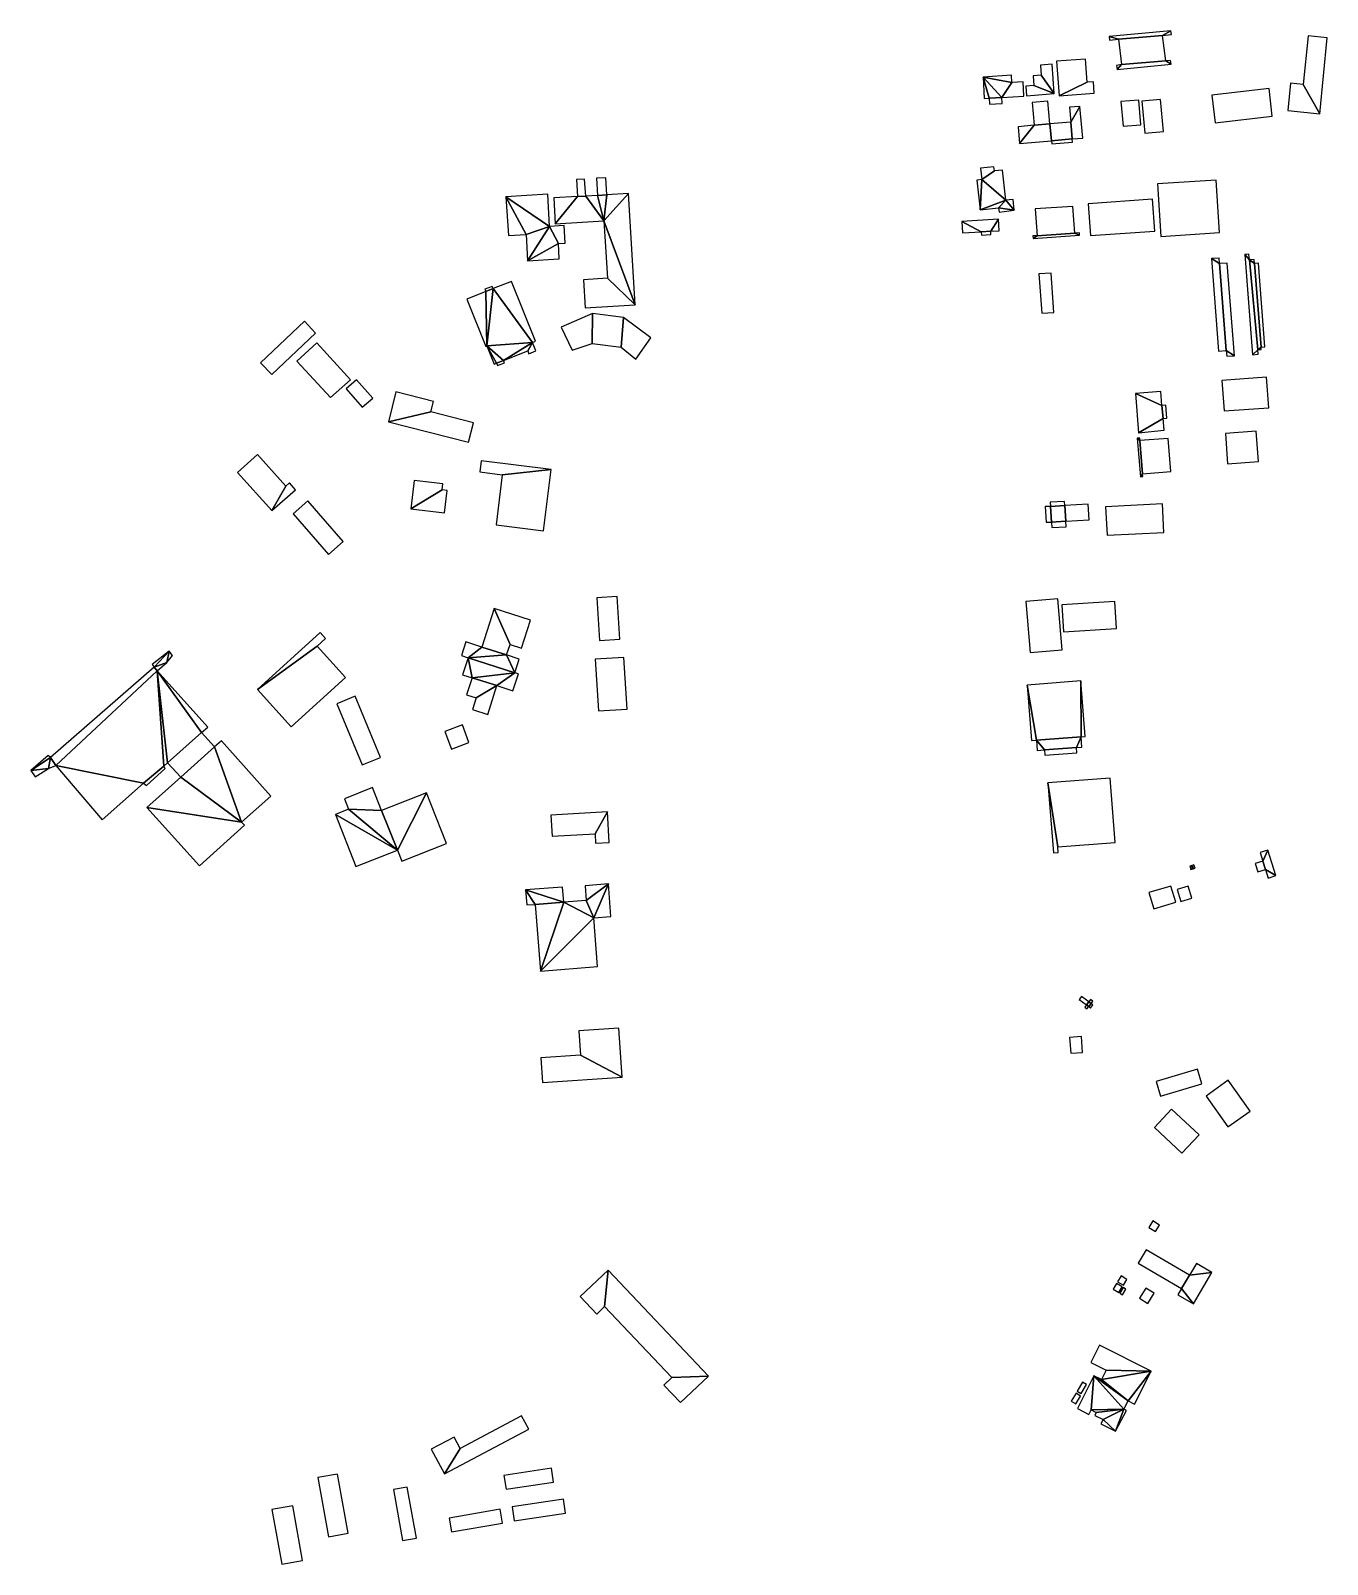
# Model space of a CAD drawing. Extents: x -4152 to 2523, y -9815 to 2776.
# Drawn here: x -2890 to 2446, y -9815 to -3503 of the extents above; entities that cross this region are included whole.
import ezdxf

# ---------------------------------------------------------------- set-up
doc = ezdxf.new("R2010")
doc.units = 0

msp = doc.modelspace()

# ---------------------------------------------------------------- linework, layer by layer
at = {"layer": 'mg_to_dxf', "color": 40}
for points in [[(1802.07, -3502.65), (1547.93, -3526.43), (1586.94, -3538.22), (1768.05, -3521.94)], [(1547.93, -3526.43), (1549.47, -3541.94), (1586.94, -3538.22)], [(1586.94, -3538.22), (1598.99, -3642), (1781.55, -3626.19), (1768.05, -3521.94)], [(1768.05, -3521.94), (1805.06, -3518.63), (1802.07, -3502.65)], [(2414.33, -3844.75), (2445.66, -3531.82), (2366.23, -3523.87), (2346, -3723.96)], [(1322.03, -3760.8), (1312.71, -3641.03), (1265.56, -3644.7), (1268.74, -3685.53)], [(1457.9, -3714.82), (1451.02, -3619.95), (1331.2, -3628.64), (1341.52, -3770.94)], [(1598.99, -3642), (1578.08, -3645.73), (1580.22, -3662.92)], [(1781.55, -3626.19), (1598.99, -3642), (1580.22, -3662.92), (1803.09, -3640.86)], [(1803.09, -3640.86), (1800.37, -3624.78), (1781.55, -3626.19)], [(1147.63, -3715.7), (1147.63, -3715.7), (1145.86, -3686.39), (1028.88, -3693.45)], [(1105.73, -3777.06), (1105.73, -3777.06), (1028.88, -3693.45), (1054.07, -3780.2)], [(1147.63, -3715.7), (1147.63, -3715.7), (1028.88, -3693.45), (1105.73, -3777.06)], [(1028.88, -3693.45), (1034.19, -3781.4), (1054.07, -3780.2)], [(1105.73, -3777.06), (1197.28, -3771.54), (1193.74, -3712.92), (1147.63, -3715.7)], [(1268.74, -3685.53), (1235.12, -3688.15), (1238.22, -3728.07), (1322.03, -3760.8)], [(1341.52, -3770.94), (1486.42, -3760.34), (1482.98, -3713), (1457.9, -3714.82)], [(2346, -3723.96), (2294.16, -3718.77), (2282.86, -3831.58), (2414.33, -3844.75)], [(1054.07, -3780.2), (1055.56, -3804.96), (1107.23, -3801.84), (1105.73, -3777.06)], [(1238.22, -3728.07), (1204.6, -3730.69), (1207.71, -3770.61), (1322.03, -3760.8)], [(1694.78, -3924.84), (1771.25, -3918.04), (1759.51, -3785.91), (1683.04, -3792.7)], [(1984.07, -3881.64), (2219.04, -3854.84), (2206.07, -3741.09), (1971.1, -3767.89)], [(1304.28, -3886.37), (1296.03, -3792.18), (1231.56, -3797.82), (1239.81, -3892.01)], [(1427.9, -3814.31), (1384.92, -3818.07), (1390.24, -3878.84)], [(1390.24, -3878.84), (1396.32, -3948.25), (1439.3, -3944.49), (1427.9, -3814.31)], [(1605.56, -3895.48), (1677.97, -3889.66), (1669.81, -3788.19), (1595.84, -3794.14)], [(1239.81, -3892.01), (1172.83, -3897.88), (1178.91, -3967.29)], [(1304.28, -3886.37), (1239.81, -3892.01), (1178.91, -3967.29), (1310.36, -3955.78)], [(1390.24, -3878.84), (1304.28, -3886.37), (1310.36, -3955.78), (1396.32, -3948.25)], [(1310.36, -3955.78), (1311.47, -3968.49), (1397.43, -3960.96), (1396.32, -3948.25)], [(1075.92, -4080.11), (1073.94, -4062.47), (1018.3, -4068.72), (1023.51, -4115.1)], [(1023.51, -4115.1), (1122.38, -4200.41), (1108.45, -4076.45), (1075.92, -4080.11)], [(-606.26, -4183.64), (-610.45, -4113.23), (-643.68, -4115.21), (-639.51, -4185.25)], [(-519.76, -4178.32), (-523.95, -4107.91), (-561.23, -4110.13), (-557.03, -4180.71)], [(1023.51, -4115.1), (1023.51, -4115.1), (1003.64, -4117.33), (1017.4, -4239.76)], [(1023.51, -4115.1), (1023.51, -4115.1), (1017.4, -4239.76), (1122.38, -4200.41)], [(1759.98, -4349.49), (2002.1, -4333.33), (1987.68, -4117.34), (1747.03, -4133.4)], [(-754.88, -4308.48), (-754.88, -4308.48), (-762.55, -4176.23), (-935.25, -4186.24)], [(-851.65, -4341.59), (-851.65, -4341.59), (-935.25, -4186.24), (-924.35, -4345.81)], [(-754.88, -4308.48), (-754.88, -4308.48), (-935.25, -4186.24), (-851.65, -4341.59)], [(-639.51, -4185.25), (-737.52, -4191.08), (-731.68, -4297.35)], [(-731.68, -4297.35), (-531.21, -4285.42), (-606.26, -4183.64), (-639.51, -4185.25)], [(-531.21, -4285.42), (-557.03, -4180.71), (-606.26, -4183.64)], [(-531.21, -4285.42), (-519.76, -4178.32), (-557.03, -4180.71)], [(-402.78, -4630.73), (-402.78, -4630.73), (-430.01, -4172.98), (-531.21, -4285.42)], [(-531.21, -4285.42), (-531.21, -4285.42), (-430.01, -4172.98), (-519.76, -4178.32)], [(1122.38, -4200.41), (1122.38, -4200.41), (1017.4, -4239.76), (1093.04, -4231.31)], [(1093.04, -4231.31), (1093.04, -4231.31), (1157.44, -4242), (1122.38, -4200.41)], [(1122.38, -4200.41), (1122.38, -4200.41), (1157.44, -4242), (1152.39, -4197.04)], [(1406.23, -4336.33), (1399.05, -4226), (1243.3, -4236.13), (1251.13, -4346.65)], [(1470.77, -4346.38), (1735.53, -4327.32), (1726.1, -4196.24), (1461.34, -4215.3)], [(-517.14, -4521.91), (-517.14, -4521.91), (-402.78, -4630.73), (-531.21, -4285.42)], [(1092.85, -4278.88), (941.36, -4287.64), (1021.75, -4330.63), (1060.47, -4328.03)], [(941.36, -4287.64), (944.11, -4335.23), (1021.75, -4330.63)], [(1060.47, -4328.03), (1095.58, -4326), (1092.85, -4278.88)], [(1093.04, -4231.31), (1093.04, -4231.31), (1095.03, -4249.02), (1157.44, -4242)], [(-754.88, -4308.48), (-754.88, -4308.48), (-851.65, -4341.59), (-845.37, -4449.93)], [(-754.88, -4308.48), (-754.88, -4308.48), (-845.37, -4449.93), (-718.6, -4378.97)], [(-718.6, -4378.97), (-690.39, -4377.34), (-694.58, -4304.99), (-754.88, -4308.48)], [(1021.75, -4330.63), (1022.52, -4343.94), (1061.26, -4341.7), (1060.47, -4328.03)], [(1251.13, -4346.65), (1234.41, -4347.74), (1235.04, -4357.4)], [(1406.23, -4336.33), (1251.13, -4346.65), (1235.04, -4357.4), (1425.87, -4344.99)], [(1425.87, -4344.99), (1425.23, -4335.1), (1406.23, -4336.33)], [(-718.6, -4378.97), (-718.6, -4378.97), (-845.37, -4449.93), (-714.92, -4442.36)], [(2001.53, -4461.24), (2000.35, -4438.67), (1968.47, -4440.33)], [(2001.53, -4461.24), (1968.47, -4440.33), (1997.86, -4821.25), (2029.74, -4819.59)], [(2063.35, -4840.47), (2033.97, -4459.55), (2001.53, -4461.24), (2029.74, -4819.59)], [(2125.03, -4446.22), (2122.99, -4422.94), (2106.13, -4424.35)], [(2106.13, -4424.35), (2138.33, -4836.61), (2159.24, -4816.28), (2125.03, -4446.22)], [(2145.56, -4460.88), (2144.74, -4444.87), (2125.03, -4446.22)], [(2173.07, -4804.79), (2145.56, -4460.88), (2125.03, -4446.22), (2159.24, -4816.28)], [(2173.07, -4804.79), (2188.07, -4803.28), (2162.81, -4459.77), (2145.56, -4460.88)], [(-825.12, -4785.8), (-813.36, -4781.1), (-911.98, -4534.42), (-987.03, -4564.42)], [(-517.14, -4521.91), (-615.44, -4527.76), (-608.59, -4642.98), (-402.78, -4630.73)], [(1270.47, -4666), (1320.67, -4662.44), (1309.16, -4500.1), (1258.96, -4503.66)], [(-1017.21, -4576.69), (-1094.97, -4607.78), (-1017.76, -4802.3), (-1012.49, -4800.19)], [(-987.03, -4564.42), (-990.78, -4555.06), (-1021.02, -4567.15), (-1017.21, -4576.69)], [(-1012.49, -4800.19), (-1012.49, -4800.19), (-987.03, -4564.42), (-1017.21, -4576.69)], [(-1012.49, -4800.19), (-1012.49, -4800.19), (-825.12, -4785.8), (-987.03, -4564.42)], [(-578.14, -4667.28), (-707.2, -4723.51), (-661.7, -4817.92), (-580.03, -4789.59)], [(-580.03, -4789.59), (-460.72, -4805.77), (-450.9, -4683.56), (-578.14, -4667.28)], [(-1897.73, -4917.17), (-1717.87, -4747.25), (-1763.75, -4698.69), (-1944.44, -4869.39)], [(-460.72, -4805.77), (-399.39, -4854.87), (-337.51, -4766.5), (-450.9, -4683.56)], [(-1656.03, -5013.06), (-1574.66, -4939.1), (-1712.15, -4787.83), (-1794.88, -4863.03)], [(-944.66, -4859.67), (-944.66, -4859.67), (-825.12, -4785.8), (-1012.49, -4800.19)], [(-944.66, -4859.67), (-944.66, -4859.67), (-844.93, -4819.8), (-825.12, -4785.8)], [(-844.93, -4819.8), (-839.91, -4832.35), (-811.11, -4820.84), (-825.12, -4785.8)], [(-1012.49, -4800.19), (-982.66, -4874.82), (-973.17, -4871.02)], [(-973.17, -4871.02), (-944.66, -4859.67), (-1012.49, -4800.19)], [(-973.17, -4871.02), (-969.17, -4881.02), (-940.68, -4869.63), (-944.66, -4859.67)], [(2029.74, -4819.59), (2031.48, -4842.13), (2063.35, -4840.47)], [(2138.33, -4836.61), (2160.96, -4834.77), (2159.24, -4816.28)], [(2159.24, -4816.28), (2173.71, -4815.15), (2173.07, -4804.79)], [(-1592.02, -4976.82), (-1525.52, -5052.85), (-1482.77, -5015.46), (-1548.93, -4939.83)], [(2204.61, -5054.54), (2195.81, -4929.4), (2012.13, -4942.32), (2020.93, -5067.45)], [(-1243.88, -5071.52), (-1233.04, -5029.34), (-1387.18, -4989.73), (-1417.36, -5112.02)], [(1764.88, -5045.3), (1760.4, -4988.05), (1655.67, -4996.25)], [(1769.99, -5099.05), (1764.88, -5045.3), (1655.67, -4996.25), (1668.29, -5157.52)], [(1769.99, -5099.05), (1784.98, -5097.88), (1780.77, -5044.06), (1764.88, -5045.3)], [(-1417.36, -5112.02), (-1088.34, -5196.56), (-1067.83, -5116.76), (-1243.88, -5071.52)], [(1668.29, -5157.52), (1773.71, -5146.61), (1769.99, -5099.05)], [(2162, -5276.45), (2153.2, -5151.32), (2026.34, -5160.24), (2035.14, -5285.37)], [(1674.78, -5189.93), (1673.98, -5179.67), (1663.84, -5180.47)], [(1663.84, -5180.47), (1676.3, -5338.86), (1685.57, -5326.73), (1674.78, -5189.93)], [(1685.57, -5326.73), (1801.75, -5317.03), (1791.03, -5180.79), (1674.78, -5189.93)], [(-1840.83, -5377.82), (-1956.39, -5247.66), (-2039.25, -5321.22), (-1897.13, -5477.9)], [(-748.46, -5309.26), (-1036.07, -5273.74), (-1041.87, -5318.68), (-949.4, -5330.1)], [(-1897.13, -5477.9), (-1800.72, -5392.3), (-1825.59, -5364.29), (-1840.83, -5377.82)], [(-1197.52, -5392.9), (-1194.59, -5367.54), (-1312.12, -5353.96), (-1325.6, -5470.6)], [(-949.4, -5330.1), (-974.92, -5536.79), (-779.53, -5560.91), (-748.46, -5309.26)], [(1676.3, -5338.86), (1686.46, -5338.06), (1685.57, -5326.73)], [(-1325.6, -5470.6), (-1187.41, -5486.57), (-1176.87, -5395.29), (-1197.52, -5392.9)], [(-1665.27, -5658.59), (-1603.97, -5605.32), (-1749.06, -5438.38), (-1810.45, -5491.73)], [(1306.4, -5460.49), (1284.92, -5461.75), (1288.68, -5526.18), (1310.16, -5524.93)], [(1364.9, -5457.07), (1363.92, -5440.31), (1305.42, -5443.73), (1306.4, -5460.49)], [(1310.16, -5524.93), (1369.03, -5521.49), (1364.9, -5457.07), (1306.4, -5460.49)], [(1369.03, -5521.49), (1465.28, -5515.86), (1461.52, -5451.43), (1364.9, -5457.07)], [(1773.47, -5568.18), (1767.71, -5450.69), (1533.43, -5462.18), (1539.2, -5579.67)], [(1310.16, -5524.93), (1311.51, -5547.97), (1370.38, -5544.53), (1369.03, -5521.49)], [(-548.79, -6012.48), (-465.15, -6007.15), (-476.35, -5831.16), (-559.98, -5836.48)], [(1222.35, -6062.12), (1354.14, -6051.19), (1336.71, -5841.17), (1204.92, -5852.11)], [(1359.47, -5976.71), (1578.52, -5963.32), (1571.76, -5852.63), (1352.71, -5866.02)], [(-931.74, -6072.27), (-917.67, -6028.49), (-982.49, -5880.96), (-1033.39, -6039.4)], [(-917.67, -6028.49), (-870.84, -6043.53), (-833.95, -5928.68), (-982.49, -5880.96)], [(-1711.65, -6035.3), (-1677.02, -6003.9), (-1699.17, -5979.49), (-1957.33, -6213.64)], [(-2382.15, -6121.91), (-2382.15, -6121.91), (-2320.86, -6056.32), (-2389.97, -6112.02)], [(-2329.87, -6103.09), (-2329.87, -6103.09), (-2320.86, -6056.32), (-2382.15, -6121.91)], [(-2329.87, -6103.09), (-2329.87, -6103.09), (-2306.03, -6074.51), (-2320.86, -6056.32)], [(-1957.33, -6213.64), (-1817.72, -6368.01), (-1593.96, -6165.06), (-1711.65, -6035.3)], [(-1033.39, -6039.4), (-1099.01, -6018.31), (-1117.13, -6074.7), (-1090.11, -6083.37)], [(-1090.11, -6083.37), (-1090.11, -6083.37), (-931.74, -6072.27), (-1033.39, -6039.4)], [(-2382.15, -6121.91), (-2808.08, -6494.25), (-2787.21, -6526.83), (-2369.21, -6137.65)], [(-2382.15, -6121.91), (-2369.21, -6137.65), (-2329.87, -6103.09)], [(-1090.11, -6083.37), (-1112.62, -6153.44), (-1073.59, -6165.98)], [(-1090.11, -6083.37), (-1090.11, -6083.37), (-898.23, -6145.07), (-931.74, -6072.27)], [(-1073.59, -6165.98), (-1073.59, -6165.98), (-898.23, -6145.07), (-1090.11, -6083.37)], [(-898.23, -6145.07), (-880.17, -6088.84), (-931.74, -6072.27)], [(-553.03, -6302.5), (-435.13, -6295), (-448.66, -6082.43), (-566.56, -6089.93)], [(-2369.21, -6137.65), (-2787.21, -6526.83), (-2425.29, -6599.3), (-2342.74, -6529.2)], [(-2369.21, -6137.65), (-2342.74, -6529.2), (-2327.24, -6515.78)], [(-2187.06, -6391.53), (-2160.96, -6368.81), (-2369.21, -6137.65)], [(-2369.21, -6137.65), (-2327.24, -6515.78), (-2187.06, -6391.53)], [(-972.01, -6198.5), (-1073.59, -6165.98), (-1096.02, -6235.79), (-1056.49, -6248.49)], [(-1073.59, -6165.98), (-1073.59, -6165.98), (-972.01, -6198.5), (-898.23, -6145.07)], [(-972.01, -6198.5), (-905.41, -6219.89), (-882.95, -6149.98), (-898.23, -6145.07)], [(1431.46, -6179.01), (1210.21, -6196.41), (1248.84, -6422.38), (1432.74, -6409.72)], [(1432.74, -6409.72), (1449.51, -6408.41), (1431.46, -6179.01)], [(-1451.01, -6493.75), (-1554.45, -6242.4), (-1629.8, -6273.4), (-1526.35, -6524.76)], [(-1056.49, -6248.49), (-1071.98, -6296.71), (-1009.58, -6316.76), (-972.01, -6198.5)], [(1210.21, -6196.41), (1228.11, -6424.01), (1248.84, -6422.38)], [(-1086.54, -6432.62), (-1113.68, -6360.06), (-1185.2, -6386.82), (-1158.06, -6459.38)], [(-2133.27, -6450.67), (-2187.06, -6391.53), (-2327.24, -6515.78), (-2271.76, -6575.43)], [(-2022.42, -6760.13), (-1901.3, -6653.43), (-2105.22, -6425.58), (-2133.27, -6450.67)], [(1281.99, -6462.77), (1413.77, -6452.96), (1432.74, -6409.72), (1248.84, -6422.38)], [(1248.84, -6422.38), (1252.2, -6465.12), (1281.99, -6462.77)], [(1413.77, -6452.96), (1436.01, -6451.21), (1432.74, -6409.72)], [(-2808.08, -6494.25), (-2808.08, -6494.25), (-2818.76, -6486.4), (-2890.15, -6548.28)], [(-2808.08, -6494.25), (-2808.08, -6494.25), (-2890.15, -6548.28), (-2816.86, -6539.27)], [(-2808.08, -6494.25), (-2816.86, -6539.27), (-2787.21, -6526.83)], [(-2022.42, -6760.13), (-2133.27, -6450.67), (-2271.76, -6575.43)], [(1281.99, -6462.77), (1283.72, -6484.83), (1415.46, -6474.47), (1413.77, -6452.96)], [(-2816.86, -6539.27), (-2816.86, -6539.27), (-2890.15, -6548.28), (-2872.02, -6573.74)], [(-2787.21, -6526.83), (-2595.57, -6751.24), (-2425.29, -6599.3)], [(-2425.29, -6599.3), (-2412.86, -6608.98), (-2336.98, -6540.14), (-2342.74, -6529.2)], [(-2022.42, -6760.13), (-2271.76, -6575.43), (-2411.91, -6699.57)], [(-1446.71, -6712.91), (-1484.03, -6618.27), (-1599.15, -6663.66), (-1582, -6707.16)], [(1336.23, -6862.09), (1572.33, -6843.51), (1551.5, -6578.61), (1295.99, -6598.71)], [(1295.99, -6598.71), (1318.66, -6886.88), (1338.06, -6885.35), (1336.23, -6862.09)], [(-1261.73, -6639.98), (-1446.71, -6712.91), (-1381.08, -6875.34)], [(-1381.08, -6875.34), (-1363.19, -6920.71), (-1179.59, -6848.32), (-1261.73, -6639.98)], [(-2411.91, -6699.57), (-2194.97, -6940.01), (-2009.78, -6772.49), (-2022.42, -6760.13)], [(-1381.08, -6875.34), (-1381.08, -6875.34), (-1582, -6707.16), (-1636.42, -6728.62)], [(-1381.08, -6875.34), (-1381.08, -6875.34), (-1636.42, -6728.62), (-1552, -6942.73)], [(-1446.71, -6712.91), (-1446.71, -6712.91), (-1582, -6707.16), (-1381.08, -6875.34)], [(-516.7, -6717.83), (-749.55, -6730.91), (-744.63, -6818.39), (-567.05, -6808.42)], [(-567.05, -6808.42), (-565.84, -6847.07), (-509.62, -6843.92), (-516.7, -6717.83)], [(2201.41, -6875.03), (2168.96, -6885.18), (2179.9, -6920.19)], [(2234.26, -6980.07), (2201.41, -6875.03), (2179.9, -6920.19), (2190.85, -6955.21)], [(1884.39, -6955.53), (1891.37, -6953.39), (1886.99, -6939.15), (1880.02, -6941.29)], [(1894.35, -6952.47), (1901.33, -6950.33), (1896.95, -6936.08), (1889.98, -6938.23)], [(2179.9, -6920.19), (2149.02, -6929.85), (2159.97, -6964.86), (2190.85, -6955.21)], [(2190.85, -6955.21), (2201.8, -6990.22), (2234.26, -6980.07)], [(-696.79, -7090.09), (-696.79, -7090.09), (-701.76, -7027.38), (-853.5, -7039.42)], [(-814.54, -7099.44), (-814.54, -7099.44), (-853.5, -7039.42), (-848.59, -7101.28)], [(-696.79, -7090.09), (-696.79, -7090.09), (-853.5, -7039.42), (-814.54, -7099.44)], [(-603.94, -7082.73), (-603.94, -7082.73), (-512.8, -7014.33), (-608.77, -7021.95)], [(-573.22, -7154), (-573.22, -7154), (-512.8, -7014.33), (-603.94, -7082.73)], [(-573.22, -7154), (-573.22, -7154), (-502.17, -7148.36), (-512.8, -7014.33)], [(1731.9, -7116.7), (1822.09, -7089.36), (1802.02, -7023.13), (1711.82, -7050.46)], [(1888.44, -7072.65), (1873.18, -7023.87), (1828.05, -7037.98), (1843.3, -7086.76)], [(-696.79, -7090.09), (-696.79, -7090.09), (-814.54, -7099.44), (-792.82, -7373.32)], [(-696.79, -7090.09), (-696.79, -7090.09), (-792.82, -7373.32), (-573.22, -7154)], [(-603.94, -7082.73), (-696.79, -7090.09), (-573.22, -7154)], [(-573.22, -7154), (-573.22, -7154), (-792.82, -7373.32), (-557.3, -7354.63)], [(1464.51, -7499.55), (1433.78, -7477.21), (1423.92, -7490.45), (1454.55, -7512.71)], [(1463.64, -7519.33), (1473.55, -7506.33), (1464.51, -7499.55), (1454.55, -7512.71)], [(1463.64, -7519.33), (1471.8, -7525.26), (1481.4, -7512.04), (1473.55, -7506.33)], [(1473.55, -7506.33), (1480.41, -7496.89), (1471.27, -7490.24), (1464.51, -7499.55)], [(1454.55, -7512.71), (1447.59, -7522.28), (1456.69, -7528.9), (1463.64, -7519.33)], [(-456.44, -7809.23), (-470.4, -7608.43), (-634.05, -7619.81), (-627.14, -7719.08)], [(1389.53, -7711.36), (1438.64, -7707.74), (1433.84, -7642.57), (1384.73, -7646.19)], [(-627.14, -7719.08), (-790.95, -7730.48), (-783.89, -7832), (-456.44, -7809.23)], [(1759.21, -7888.27), (1929.12, -7837.5), (1910.86, -7776.42), (1740.96, -7827.2)], [(2036.33, -8014.59), (2127.79, -7949.86), (2037.94, -7822.91), (1946.48, -7887.64)], [(1847.52, -8123.03), (1917.98, -8047.81), (1804.47, -7941.49), (1734.01, -8016.71)], [(1739.11, -8445.2), (1755.53, -8418.64), (1728.14, -8401.7), (1711.71, -8428.27)], [(1878.44, -8625.06), (1699.75, -8520.11), (1667.47, -8575.07), (1845.66, -8679.73)], [(1970.59, -8614.42), (1906.73, -8576.91), (1878.44, -8625.06)], [(-513.26, -8603.72), (-628.9, -8712.97), (-560.8, -8785.06), (-528.38, -8754.43)], [(-101.1, -9039.98), (-513.26, -8603.72), (-528.38, -8754.43), (-252.42, -9046.52)], [(1621, -8642.43), (1597.56, -8627.94), (1582.82, -8651.78), (1606.26, -8666.27)], [(1894.81, -8743.43), (1970.59, -8614.42), (1878.44, -8625.06), (1845.66, -8679.73)], [(1602.07, -8673.04), (1578.64, -8658.55), (1563.9, -8682.39), (1587.34, -8696.88)], [(1616.95, -8682.24), (1605.94, -8675.43), (1591.2, -8699.27), (1602.22, -8706.08)], [(1732.75, -8699.07), (1698.66, -8678), (1672.79, -8719.83), (1706.89, -8740.91)], [(1845.66, -8679.73), (1830.45, -8705.63), (1894.81, -8743.43)], [(1720.28, -9020.59), (1507.97, -8913.51), (1472.3, -8984.24), (1535.88, -9016.31)], [(1516.52, -9054.69), (1516.52, -9054.69), (1720.28, -9020.59), (1535.88, -9016.31)], [(1625.85, -9142.68), (1625.85, -9142.68), (1720.28, -9020.59), (1516.52, -9054.69)], [(1625.85, -9142.68), (1625.85, -9142.68), (1652.04, -9155.89), (1720.28, -9020.59)], [(-252.42, -9046.52), (-284.84, -9077.15), (-216.74, -9149.23), (-101.1, -9039.98)], [(1416.66, -9102.65), (1432.91, -9111.99), (1454.11, -9075.1), (1437.86, -9065.76)], [(1485.13, -9038.85), (1417.05, -9173.85), (1464.55, -9197.8), (1473.88, -9179.31)], [(1473.88, -9179.31), (1473.88, -9179.31), (1608.87, -9176.35), (1485.13, -9038.85)], [(1485.13, -9038.85), (1485.13, -9038.85), (1625.85, -9142.68), (1516.52, -9054.69)], [(1485.13, -9038.85), (1485.13, -9038.85), (1608.87, -9176.35), (1625.85, -9142.68)], [(1411.55, -9111.16), (1391.99, -9142.8), (1410.22, -9154.07), (1429.78, -9122.43)], [(-1187.53, -9443.18), (-840.5, -9258.95), (-869.87, -9203.62), (-1123.2, -9338.11)], [(1473.88, -9179.31), (1473.88, -9179.31), (1494.93, -9189.93), (1608.87, -9176.35)], [(1494.93, -9189.93), (1488.69, -9202.3), (1522.59, -9219.4), (1608.87, -9176.35)], [(1522.59, -9219.4), (1522.59, -9219.4), (1574.32, -9267.19), (1608.87, -9176.35)], [(1608.87, -9176.35), (1608.87, -9176.35), (1574.32, -9267.19), (1618.59, -9181.25)], [(1522.59, -9219.4), (1522.59, -9219.4), (1513.86, -9236.7), (1574.32, -9267.19)], [(-1123.2, -9338.11), (-1147.86, -9291.66), (-1241.56, -9341.4), (-1187.53, -9443.18)], [(-1627.62, -9443.63), (-1707.81, -9458.05), (-1664.02, -9701.52), (-1583.83, -9687.1)], [(-739.07, -9476.66), (-747.53, -9419.87), (-942.61, -9448.94), (-934.15, -9505.73)], [(-1340.81, -9497.36), (-1397.31, -9507.52), (-1359.54, -9717.56), (-1303.03, -9707.39)], [(-1811.81, -9574.11), (-1897.15, -9589.46), (-1856.58, -9815.01), (-1771.24, -9799.66)], [(-958.45, -9588.42), (-1168.66, -9625.2), (-1158.76, -9681.75), (-948.55, -9644.97)], [(-688.86, -9603.93), (-697.33, -9547.15), (-908.4, -9578.6), (-899.94, -9635.39)]]:
    msp.add_3dface(points, dxfattribs=at)

doc.saveas('drawing.dxf')
